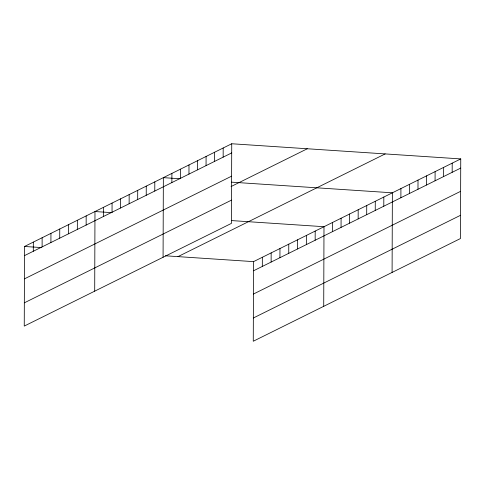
<?xml version="1.0" encoding="UTF-8"?>
<svg xmlns="http://www.w3.org/2000/svg" width="485" height="485" viewBox="0 0 485 485"><rect width="100%" height="100%" fill="white"/><g stroke="black" fill="none" stroke-linecap="round" stroke-linejoin="round"><path stroke-width="0.73" d="M231.733 143.754L24.529 246.465L24.25 326.084L231.454 223.367L231.733 143.754L460.75 158.916L460.471 238.535L253.267 341.246L253.546 261.633L460.75 158.916M33.301 251.26L33.332 242.1M42.11 246.895L42.14 237.735M50.913 242.53L50.949 233.37M59.722 238.165L59.752 229.005M68.524 233.8L68.561 224.64M77.333 229.435L77.364 220.275M86.142 225.07L86.172 215.91M94.702 291.164L94.975 211.545L112.017 212.672M103.493 216.468L103.523 207.307M112.041 212.23L112.071 203.069M120.589 207.992L120.62 198.832M129.131 203.755L129.168 194.594M137.679 199.523L137.716 190.356M146.227 195.285L146.258 186.119M154.776 191.048L154.806 181.887M163.075 257.268L163.354 177.649L179.656 178.729M171.872 182.572L171.902 173.412M180.42 178.334L180.45 169.174M188.962 174.097L188.998 164.936M197.51 169.859L197.547 160.699M206.058 165.627L206.089 156.461M214.606 161.39L214.637 152.223M223.155 157.152L223.185 147.986M262.318 266.429L262.349 257.262M271.127 262.064L271.157 252.897M279.93 257.699L279.966 248.532M288.739 253.334L288.769 244.167M297.541 248.963L297.578 239.802M306.35 244.598L306.381 235.437M315.159 240.233L315.189 231.072M323.719 306.326L323.992 226.707L231.363 220.572M332.51 231.63L332.54 222.469M341.058 227.398L341.088 218.232M349.606 223.161L349.637 213.994M358.154 218.923L358.185 209.756M366.696 214.685L366.733 205.525M375.245 210.448L375.281 201.287M383.793 206.21L383.823 197.049M392.092 272.431L392.371 192.812L231.521 182.16M400.889 197.734L400.919 188.574M409.437 193.497L409.467 184.336M417.979 189.265L418.015 180.099M426.527 185.027L426.564 175.861M435.075 180.79L435.106 171.629M443.623 176.552L443.654 167.392M452.172 172.314L452.202 163.154M24.499 255.625L231.703 152.914M24.414 278.881L231.618 176.164M231.042 186.561L307.308 148.756M24.329 302.834L231.533 200.117M177.971 256.626L385.175 153.909M253.516 270.794L460.72 168.077M253.431 294.043L460.635 191.326M253.346 317.996L460.556 215.285M24.529 246.465L41.571 247.592M165.361 255.789L253.546 261.633"/></g></svg>
